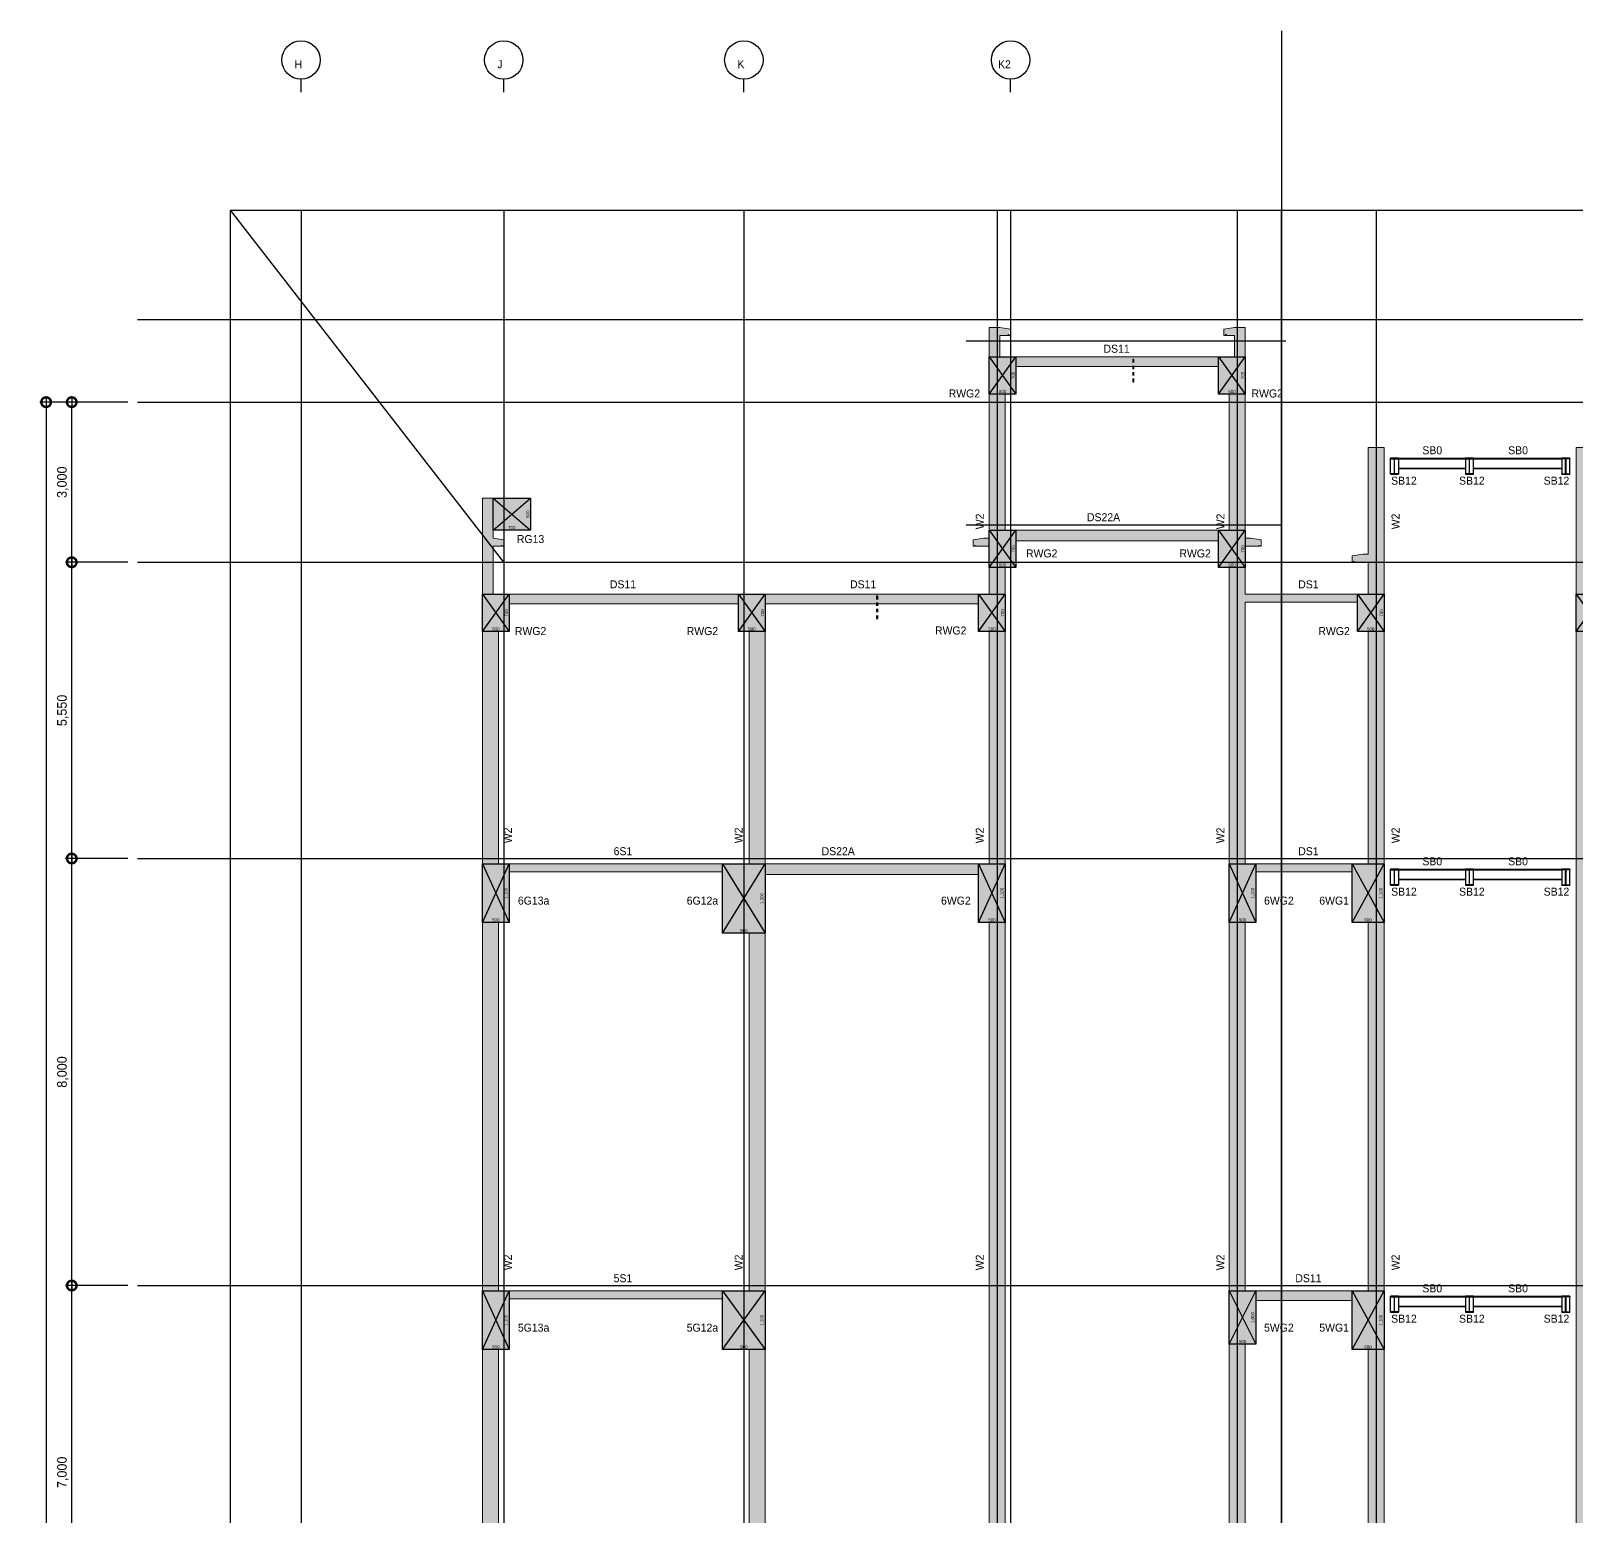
# Model space of a CAD drawing. Header units: millimetres. Extents: x -59434 to 186515, y -46562 to 55873.
# Drawn here: x -5063 to 23900, y 27931 to 55755 of the extents above; entities that cross this region are included whole.
import ezdxf
from ezdxf.enums import TextEntityAlignment as Align

# ---------------------------------------------------------------- set-up
doc = ezdxf.new("R2010")
doc.units = ezdxf.units.MM
doc.header["$LTSCALE"] = 60
doc.linetypes.add('HID', pattern=[2.3, 1.5, -0.8])
doc.linetypes.add('HIDDEN', pattern=[2, 1, -1])
doc.layers.get('Defpoints').update_dxf_attribs({"color": 151})
for name, color, linetype in [('A-CEN', 1, 'Continuous'), ('A-CEN-AXIS', 1, 'Continuous'), ('A-CORE-ELEV', 5, 'Continuous'), ('A-DIM', 7, 'Continuous'), ('A-ETC-5', 5, 'Continuous'), ('S-STEEL', 3, 'Continuous'), ('구조SOLID', 253, 'Continuous')]:
    doc.layers.add(name, color=color, linetype=linetype)
doc.layers.add('A-CON', color=2, linetype='Continuous', lineweight=9)
for name, color, linetype, plot in [('AS-HIDLINE', 205, 'Continuous', False), ('NOPLOT-DIM', 191, 'Continuous', False), ('NOPLOT-부호', 4, 'Continuous', False)]:
    doc.layers.add(name, color=color, linetype=linetype, plot=plot)
doc.styles.add('Gdim', font='')
doc.styles.add('Gtx', font='')
doc.styles.get('Gdim').set_extended_font_data('Dotum')
doc.styles.get('Gtx').set_extended_font_data('Dotum')
doc.dimstyles.new('G-Xdim', dxfattribs={"dimscale": 30, "dimtxt": 2, "dimasz": 1, "dimexe": 1.2, "dimexo": 1.2, "dimgap": 0, "dimtad": 1, "dimdec": 1, "dimdsep": 46, "dimlunit": 6, "dimtxsty": 'Gdim', "dimcen": 1, "dimse1": 1, "dimse2": 1, "dimsd1": 1, "dimsd2": 1, "dimclrd": 1, "dimclre": 1, "dimclrt": 256, "dimadec": 0, "dimazin": 0, "dimtfac": 1, "dimtdec": 1, "dimtix": 1, "dimtmove": 2, "dimatfit": 1, "dimfxl": 2, "dimtolj": 1, "dimlwd": -1, "dimlwe": -1, "dimarcsym": 0})
doc.dimstyles.new('Gdim60', dxfattribs={"dimscale": 60, "dimtxt": 3, "dimasz": 1, "dimexe": 2, "dimexo": 3, "dimgap": 1, "dimtad": 1, "dimdec": 0, "dimdsep": 46, "dimlunit": 6, "dimtxsty": 'Gdim', "dimblk": 'G3-DOT', "dimcen": 2.5, "dimdle": 2, "dimclrd": 1, "dimclre": 1, "dimclrt": 256, "dimazin": 2, "dimtfac": 1, "dimtdec": 0, "dimtix": 1, "dimtmove": 2, "dimatfit": 3, "dimldrblk": 'DOTSMALL', "dimfxl": 2, "dimtolj": 1, "dimtzin": 0, "dimarcsym": 0})

# ---------------------------------------------------------------- blocks, each defined once
blk = doc.blocks.new('G3-DOT')
at = {"layer": 'A-DIM', "color": 1, "linetype": 'ByBlock'}
blk.add_line((1.5, 0), (-1.5, 0), dxfattribs=at)
at = {"layer": 'A-DIM', "color": 1, "linetype": 'ByBlock', "const_width": 3}
blk.add_lwpolyline([(0.375, 0, 1), (-0.375, 0, 1)], format="xyb", close=True, dxfattribs=at)
blk = doc.blocks.new('*D70')
at = {"layer": 'Defpoints', "color": 0, "transparency": 16777216}
for p in [(-3066, 48800), (-3066, 0), (-4778, 0)]:
    blk.add_point(p, dxfattribs=at)
at = {"layer": 'NOPLOT-DIM', "color": 1, "lineweight": -2, "transparency": 16777216}
for p, q in [((-3246, 48800), (-4898, 48800)), ((-4778, 48740), (-4778, 60)), ((-3246, 0), (-4898, 0))]:
    blk.add_line(p, q, dxfattribs=at)
at = {"layer": 'NOPLOT-DIM', "color": 1, "lineweight": -2, "transparency": 16777216, "xscale": 60, "yscale": 60, "zscale": 60}
for p, rotation in [((-4778, 48800), 90), ((-4778, 0), 270)]:
    blk.add_blockref('G3-DOT', p, dxfattribs=dict(at, rotation=rotation))
at = {"layer": 'NOPLOT-DIM', "transparency": 16777216, "insert": (-4945, 24400), "char_height": 180, "attachment_point": 5, "rotation": 90, "style": 'Gdim'}
blk.add_mtext('\\A1;48,800', dxfattribs=at)
blk = doc.blocks.new('_DotSmall')
at = {"color": 0, "linetype": 'ByBlock', "const_width": 0.5}
blk.add_lwpolyline([(-0.0625, 0, 1), (0.0625, 0, 1)], format="xyb", close=True, dxfattribs=at)
blk = doc.blocks.new('*D10')
at = {"layer": 'Defpoints', "color": 0, "transparency": 16777216}
for p in [(-4298, 32250), (-3066, 32250), (-3066, 25250)]:
    blk.add_point(p, dxfattribs=at)
at = {"layer": 'NOPLOT-DIM', "color": 1, "lineweight": -2, "transparency": 16777216}
for p, q in [((-3246, 32250), (-4418, 32250)), ((-4298, 25310), (-4298, 32190)), ((-3246, 25250), (-4418, 25250))]:
    blk.add_line(p, q, dxfattribs=at)
at = {"layer": 'NOPLOT-DIM', "color": 1, "lineweight": -2, "transparency": 16777216, "xscale": 60, "yscale": 60, "zscale": 60}
for p, rotation in [((-4298, 32250), 90), ((-4298, 25250), 270)]:
    blk.add_blockref('G3-DOT', p, dxfattribs=dict(at, rotation=rotation))
at = {"layer": 'NOPLOT-DIM', "transparency": 16777216, "insert": (-4465, 28750), "char_height": 180, "attachment_point": 5, "rotation": 90, "style": 'Gdim'}
blk.add_mtext('\\A1;7,000', dxfattribs=at)
blk = doc.blocks.new('*D11')
at = {"layer": 'Defpoints', "color": 0, "transparency": 16777216}
for p in [(-4298, 40250), (-3066, 40250), (-3066, 32250)]:
    blk.add_point(p, dxfattribs=at)
at = {"layer": 'NOPLOT-DIM', "color": 1, "lineweight": -2, "transparency": 16777216}
for p, q in [((-3246, 40250), (-4418, 40250)), ((-4298, 32310), (-4298, 40190)), ((-3246, 32250), (-4418, 32250))]:
    blk.add_line(p, q, dxfattribs=at)
at = {"layer": 'NOPLOT-DIM', "color": 1, "lineweight": -2, "transparency": 16777216, "xscale": 60, "yscale": 60, "zscale": 60}
for p, rotation in [((-4298, 40250), 90), ((-4298, 32250), 270)]:
    blk.add_blockref('G3-DOT', p, dxfattribs=dict(at, rotation=rotation))
at = {"layer": 'NOPLOT-DIM', "transparency": 16777216, "insert": (-4465, 36250), "char_height": 180, "attachment_point": 5, "rotation": 90, "style": 'Gdim'}
blk.add_mtext('\\A1;8,000', dxfattribs=at)
blk = doc.blocks.new('*D12')
at = {"layer": 'Defpoints', "color": 0, "transparency": 16777216}
for p in [(-4298, 45800), (-3066, 45800), (-3066, 40250)]:
    blk.add_point(p, dxfattribs=at)
at = {"layer": 'NOPLOT-DIM', "color": 1, "lineweight": -2, "transparency": 16777216}
for p, q in [((-3246, 45800), (-4418, 45800)), ((-4298, 40310), (-4298, 45740)), ((-3246, 40250), (-4418, 40250))]:
    blk.add_line(p, q, dxfattribs=at)
at = {"layer": 'NOPLOT-DIM', "color": 1, "lineweight": -2, "transparency": 16777216, "xscale": 60, "yscale": 60, "zscale": 60}
for p, rotation in [((-4298, 45800), 90), ((-4298, 40250), 270)]:
    blk.add_blockref('G3-DOT', p, dxfattribs=dict(at, rotation=rotation))
at = {"layer": 'NOPLOT-DIM', "transparency": 16777216, "insert": (-4465, 43025), "char_height": 180, "attachment_point": 5, "rotation": 90, "style": 'Gdim'}
blk.add_mtext('\\A1;5,550', dxfattribs=at)
blk = doc.blocks.new('*D13')
at = {"layer": 'Defpoints', "color": 0, "transparency": 16777216}
for p in [(-4298, 48800), (-3066, 48800), (-3066, 45800)]:
    blk.add_point(p, dxfattribs=at)
at = {"layer": 'NOPLOT-DIM', "color": 1, "lineweight": -2, "transparency": 16777216}
for p, q in [((-3246, 48800), (-4418, 48800)), ((-4298, 45860), (-4298, 48740)), ((-3246, 45800), (-4418, 45800))]:
    blk.add_line(p, q, dxfattribs=at)
at = {"layer": 'NOPLOT-DIM', "color": 1, "lineweight": -2, "transparency": 16777216, "xscale": 60, "yscale": 60, "zscale": 60}
for p, rotation in [((-4298, 48800), 90), ((-4298, 45800), 270)]:
    blk.add_blockref('G3-DOT', p, dxfattribs=dict(at, rotation=rotation))
at = {"layer": 'NOPLOT-DIM', "transparency": 16777216, "insert": (-4465, 47300), "char_height": 180, "attachment_point": 5, "rotation": 90, "style": 'Gdim'}
blk.add_mtext('\\A1;3,000', dxfattribs=at)
blk = doc.blocks.new('*D94')
at = {"layer": 'Defpoints', "color": 0, "linetype": 'Continuous', "transparency": 16777216}
for p in [(-200, -1100), (300, -1080), (300, -1100)]:
    blk.add_point(p, dxfattribs=at)
at = {"layer": 'AS-HIDLINE', "linetype": 'Continuous', "transparency": 16777216, "insert": (50, -1050), "char_height": 60, "attachment_point": 5, "style": 'Gdim'}
blk.add_mtext('\\A1;500', dxfattribs=at)
blk = doc.blocks.new('*D95')
at = {"layer": 'Defpoints', "color": 0, "linetype": 'Continuous', "transparency": 16777216}
for p in [(300, 0), (280, 0), (300, -1100)]:
    blk.add_point(p, dxfattribs=at)
at = {"layer": 'AS-HIDLINE', "linetype": 'Continuous', "transparency": 16777216, "insert": (244, -550), "char_height": 60, "attachment_point": 5, "rotation": 90, "style": 'Gdim'}
blk.add_mtext('\\A1;1,100', dxfattribs=at)
blk = doc.blocks.new('*D112')
at = {"layer": 'Defpoints', "color": 0, "linetype": 'Continuous', "transparency": 16777216}
for p in [(-500, -1100), (300, -1080), (300, -1100)]:
    blk.add_point(p, dxfattribs=at)
at = {"layer": 'AS-HIDLINE', "linetype": 'Continuous', "transparency": 16777216, "insert": (-100, -1050), "char_height": 60, "attachment_point": 5, "style": 'Gdim'}
blk.add_mtext('\\A1;800', dxfattribs=at)
blk = doc.blocks.new('*D113')
at = {"layer": 'Defpoints', "color": 0, "linetype": 'Continuous', "transparency": 16777216}
for p in [(300, 0), (280, 0), (300, -1100)]:
    blk.add_point(p, dxfattribs=at)
at = {"layer": 'AS-HIDLINE', "linetype": 'Continuous', "transparency": 16777216, "insert": (244, -550), "char_height": 60, "attachment_point": 5, "rotation": 90, "style": 'Gdim'}
blk.add_mtext('\\A1;1,100', dxfattribs=at)
blk = doc.blocks.new('*D106')
at = {"layer": 'Defpoints', "color": 0, "linetype": 'Continuous', "transparency": 16777216}
for p in [(-200, -1000), (300, -980), (300, -1000)]:
    blk.add_point(p, dxfattribs=at)
at = {"layer": 'AS-HIDLINE', "linetype": 'Continuous', "transparency": 16777216, "insert": (50, -950), "char_height": 60, "attachment_point": 5, "style": 'Gdim'}
blk.add_mtext('\\A1;500', dxfattribs=at)
blk = doc.blocks.new('*D107')
at = {"layer": 'Defpoints', "color": 0, "linetype": 'Continuous', "transparency": 16777216}
for p in [(300, 0), (280, 0), (300, -1000)]:
    blk.add_point(p, dxfattribs=at)
at = {"layer": 'AS-HIDLINE', "linetype": 'Continuous', "transparency": 16777216, "insert": (244, -500), "char_height": 60, "attachment_point": 5, "rotation": 90, "style": 'Gdim'}
blk.add_mtext('\\A1;1,000', dxfattribs=at)
blk = doc.blocks.new('*D108')
at = {"layer": 'Defpoints', "color": 0, "linetype": 'Continuous', "transparency": 16777216}
for p in [(-300, -1100), (300, -1080), (300, -1100)]:
    blk.add_point(p, dxfattribs=at)
at = {"layer": 'AS-HIDLINE', "linetype": 'Continuous', "transparency": 16777216, "insert": (0, -1050), "char_height": 60, "attachment_point": 5, "style": 'Gdim'}
blk.add_mtext('\\A1;600', dxfattribs=at)
blk = doc.blocks.new('*D109')
at = {"layer": 'Defpoints', "color": 0, "linetype": 'Continuous', "transparency": 16777216}
for p in [(300, 0), (280, 0), (300, -1100)]:
    blk.add_point(p, dxfattribs=at)
at = {"layer": 'AS-HIDLINE', "linetype": 'Continuous', "transparency": 16777216, "insert": (244, -550), "char_height": 60, "attachment_point": 5, "rotation": 90, "style": 'Gdim'}
blk.add_mtext('\\A1;1,100', dxfattribs=at)
blk = doc.blocks.new('*D114')
at = {"layer": 'Defpoints', "color": 0, "linetype": 'Continuous', "transparency": 16777216}
for p in [(-500, -1300), (300, -1280), (300, -1300)]:
    blk.add_point(p, dxfattribs=at)
at = {"layer": 'AS-HIDLINE', "linetype": 'Continuous', "transparency": 16777216, "insert": (-100, -1250), "char_height": 60, "attachment_point": 5, "style": 'Gdim'}
blk.add_mtext('\\A1;800', dxfattribs=at)
blk = doc.blocks.new('*D115')
at = {"layer": 'Defpoints', "color": 0, "linetype": 'Continuous', "transparency": 16777216}
for p in [(300, 0), (280, 0), (300, -1300)]:
    blk.add_point(p, dxfattribs=at)
at = {"layer": 'AS-HIDLINE', "linetype": 'Continuous', "transparency": 16777216, "insert": (244, -650), "char_height": 60, "attachment_point": 5, "rotation": 90, "style": 'Gdim'}
blk.add_mtext('\\A1;1,300', dxfattribs=at)
blk = doc.blocks.new('*D92')
at = {"layer": 'Defpoints', "color": 0, "linetype": 'Continuous', "transparency": 16777216}
for p in [(-500, -700), (0, -680), (0, -700)]:
    blk.add_point(p, dxfattribs=at)
at = {"layer": 'AS-HIDLINE', "linetype": 'Continuous', "transparency": 16777216, "insert": (-250, -650), "char_height": 60, "attachment_point": 5, "style": 'Gdim'}
blk.add_mtext('\\A1;500', dxfattribs=at)
blk = doc.blocks.new('*D93')
at = {"layer": 'Defpoints', "color": 0, "linetype": 'Continuous', "transparency": 16777216}
for p in [(0, 0), (-20, 0), (0, -700)]:
    blk.add_point(p, dxfattribs=at)
at = {"layer": 'AS-HIDLINE', "linetype": 'Continuous', "transparency": 16777216, "insert": (-50, -350), "char_height": 60, "attachment_point": 5, "rotation": 90, "style": 'Gdim'}
blk.add_mtext('\\A1;700', dxfattribs=at)
blk = doc.blocks.new('*D120')
at = {"layer": 'Defpoints', "color": 0, "linetype": 'Continuous', "transparency": 16777216}
for p in [(-400, -700), (100, -680), (100, -700)]:
    blk.add_point(p, dxfattribs=at)
at = {"layer": 'AS-HIDLINE', "linetype": 'Continuous', "transparency": 16777216, "insert": (-150, -650), "char_height": 60, "attachment_point": 5, "style": 'Gdim'}
blk.add_mtext('\\A1;500', dxfattribs=at)
blk = doc.blocks.new('*D121')
at = {"layer": 'Defpoints', "color": 0, "linetype": 'Continuous', "transparency": 16777216}
for p in [(100, 0), (80, 0), (100, -700)]:
    blk.add_point(p, dxfattribs=at)
at = {"layer": 'AS-HIDLINE', "linetype": 'Continuous', "transparency": 16777216, "insert": (50, -350), "char_height": 60, "attachment_point": 5, "rotation": 90, "style": 'Gdim'}
blk.add_mtext('\\A1;700', dxfattribs=at)
blk = doc.blocks.new('*U49')
blk.add_lwpolyline([(-16.25, 9, 0.41421356), (-3.25, 22), (-3.25, 278, 0.41421356), (-16.25, 291), (-75, 291), (-75, 300), (75, 300), (75, 291), (16.25, 291, 0.41421356), (3.25, 278), (3.25, 22, 0.41421356), (16.25, 9), (75, 9), (75, 0), (-75, 0), (-75, 9)], format="xyb", close=True)
blk = doc.blocks.new('*U47')
blk.add_lwpolyline([(-16.25, 9, 0.41421356), (-3.25, 22), (-3.25, 278, 0.41421356), (-16.25, 291), (-75, 291), (-75, 300), (75, 300), (75, 291), (16.25, 291, 0.41421356), (3.25, 278), (3.25, 22, 0.41421356), (16.25, 9), (75, 9), (75, 0), (-75, 0), (-75, 9)], format="xyb", close=True)
blk = doc.blocks.new('*U51')
blk.add_lwpolyline([(-16.25, 9, 0.41421356), (-3.25, 22), (-3.25, 278, 0.41421356), (-16.25, 291), (-75, 291), (-75, 300), (75, 300), (75, 291), (16.25, 291, 0.41421356), (3.25, 278), (3.25, 22, 0.41421356), (16.25, 9), (75, 9), (75, 0), (-75, 0), (-75, 9)], format="xyb", close=True)
blk = doc.blocks.new('*D90')
at = {"layer": 'Defpoints', "color": 0, "linetype": 'Continuous', "transparency": 16777216}
for p in [(-500, -700), (0, -680), (0, -700)]:
    blk.add_point(p, dxfattribs=at)
at = {"layer": 'AS-HIDLINE', "linetype": 'Continuous', "transparency": 16777216, "insert": (-250, -650), "char_height": 60, "attachment_point": 5, "style": 'Gdim'}
blk.add_mtext('\\A1;500', dxfattribs=at)
blk = doc.blocks.new('*D91')
at = {"layer": 'Defpoints', "color": 0, "linetype": 'Continuous', "transparency": 16777216}
for p in [(0, 0), (-20, 0), (0, -700)]:
    blk.add_point(p, dxfattribs=at)
at = {"layer": 'AS-HIDLINE', "linetype": 'Continuous', "transparency": 16777216, "insert": (-50, -350), "char_height": 60, "attachment_point": 5, "rotation": 90, "style": 'Gdim'}
blk.add_mtext('\\A1;700', dxfattribs=at)
blk = doc.blocks.new('*D130')
at = {"layer": 'Defpoints', "color": 0, "linetype": 'Continuous', "transparency": 16777216}
for p in [(-600, -600), (100, -580), (100, -600)]:
    blk.add_point(p, dxfattribs=at)
at = {"layer": 'AS-HIDLINE', "linetype": 'Continuous', "transparency": 16777216, "insert": (-250, -550), "char_height": 60, "attachment_point": 5, "style": 'Gdim'}
blk.add_mtext('\\A1;700', dxfattribs=at)
blk = doc.blocks.new('*D131')
at = {"layer": 'Defpoints', "color": 0, "linetype": 'Continuous', "transparency": 16777216}
for p in [(100, 0), (80, 0), (100, -600)]:
    blk.add_point(p, dxfattribs=at)
at = {"layer": 'AS-HIDLINE', "linetype": 'Continuous', "transparency": 16777216, "insert": (50, -300), "char_height": 60, "attachment_point": 5, "rotation": 90, "style": 'Gdim'}
blk.add_mtext('\\A1;600', dxfattribs=at)
blk = doc.blocks.new('A$C2416a527')
at = {"layer": 'NOPLOT-DIM', "elevation": 0}
for points in [[(1321, 2213), (1321, 2453, -1), (1321, 3173, -1), (1321, 2453, 0)], [(5121, 2213), (5121, 2453, -1), (5121, 3173, -1), (5121, 2453, 0)], [(9621, 2213), (9621, 2453, -1), (9621, 3173, -1), (9621, 2453, 0)], [(14621, 2213), (14621, 2453, -1), (14621, 3173, -1), (14621, 2453, 0)]]:
    blk.add_lwpolyline(points, format="xyb", dxfattribs=at)
at = {"layer": 'NOPLOT-DIM', "style": 'Gtx'}
for s, p in [('H', (1200, 2659)), ('J', (5000, 2659)), ('K', (9500, 2659, 0)), ('K2', (14386, 2659))]:
    blk.add_text(s, height=150, dxfattribs=at).set_placement(p)
blk = doc.blocks.new('*U52')
at = {"layer": 'AS-HIDLINE', "linetype": 'Continuous'}
for p, q in [((-200, -1100), (300, 0)), ((-200, 0), (300, -1100))]:
    blk.add_line(p, q, dxfattribs=at)
blk.add_lwpolyline([(-200, -1100), (-200, 0), (300, 0), (300, -1100)], close=True, dxfattribs=at)
dim = blk.add_linear_dim(base=(280.13, 0), p1=(300, -1100), p2=(300, 0), angle=90, dimstyle='G-Xdim', override={"dimtxsty": 'Gdim'}, dxfattribs=at)
dim.commit()
dim.dimension.update_dxf_attribs({"geometry": '*D95', "text_midpoint": (244.31, -550)})
dim = blk.add_linear_dim(base=(300, -1080.06), p1=(-200, -1100), p2=(300, -1100), dimstyle='G-Xdim', override={"dimtxsty": 'Gdim'}, dxfattribs=at)
dim.commit()
dim.dimension.update_dxf_attribs({"geometry": '*D94', "text_midpoint": (50, -1050.02)})
blk = doc.blocks.new('*U61')
at = {"layer": 'AS-HIDLINE', "linetype": 'Continuous'}
for p, q in [((-500, -1100), (300, 0)), ((-500, 0), (300, -1100))]:
    blk.add_line(p, q, dxfattribs=at)
blk.add_lwpolyline([(-500, -1100), (-500, 0), (300, 0), (300, -1100)], close=True, dxfattribs=at)
dim = blk.add_linear_dim(base=(280.13, 0), p1=(300, -1100), p2=(300, 0), angle=90, dimstyle='G-Xdim', override={"dimtxsty": 'Gdim'}, dxfattribs=at)
dim.commit()
dim.dimension.update_dxf_attribs({"geometry": '*D113', "text_midpoint": (244.31, -550)})
dim = blk.add_linear_dim(base=(300, -1080.06), p1=(-500, -1100), p2=(300, -1100), dimstyle='G-Xdim', override={"dimtxsty": 'Gdim'}, dxfattribs=at)
dim.commit()
dim.dimension.update_dxf_attribs({"geometry": '*D112', "text_midpoint": (-100, -1050.02)})
blk = doc.blocks.new('*U58')
at = {"layer": 'AS-HIDLINE', "linetype": 'Continuous'}
for p, q in [((-200, -1000), (300, 0)), ((-200, 0), (300, -1000))]:
    blk.add_line(p, q, dxfattribs=at)
blk.add_lwpolyline([(-200, -1000), (-200, 0), (300, 0), (300, -1000)], close=True, dxfattribs=at)
dim = blk.add_linear_dim(base=(280.13, 0), p1=(300, -1000), p2=(300, 0), angle=90, dimstyle='G-Xdim', override={"dimtxsty": 'Gdim'}, dxfattribs=at)
dim.commit()
dim.dimension.update_dxf_attribs({"geometry": '*D107', "text_midpoint": (244.31, -500)})
dim = blk.add_linear_dim(base=(300, -980.06), p1=(-200, -1000), p2=(300, -1000), dimstyle='G-Xdim', override={"dimtxsty": 'Gdim'}, dxfattribs=at)
dim.commit()
dim.dimension.update_dxf_attribs({"geometry": '*D106', "text_midpoint": (50, -950.02)})
blk = doc.blocks.new('*U59')
at = {"layer": 'AS-HIDLINE', "linetype": 'Continuous'}
for p, q in [((-300, -1100), (300, 0)), ((-300, 0), (300, -1100))]:
    blk.add_line(p, q, dxfattribs=at)
blk.add_lwpolyline([(-300, -1100), (-300, 0), (300, 0), (300, -1100)], close=True, dxfattribs=at)
dim = blk.add_linear_dim(base=(280.13, 0), p1=(300, -1100), p2=(300, 0), angle=90, dimstyle='G-Xdim', override={"dimtxsty": 'Gdim'}, dxfattribs=at)
dim.commit()
dim.dimension.update_dxf_attribs({"geometry": '*D109', "text_midpoint": (244.31, -550)})
dim = blk.add_linear_dim(base=(300, -1080.06), p1=(-300, -1100), p2=(300, -1100), dimstyle='G-Xdim', override={"dimtxsty": 'Gdim'}, dxfattribs=at)
dim.commit()
dim.dimension.update_dxf_attribs({"geometry": '*D108', "text_midpoint": (0, -1050.02)})
blk = doc.blocks.new('*U62')
at = {"layer": 'AS-HIDLINE', "linetype": 'Continuous'}
for p, q in [((-500, -1300), (300, 0)), ((-500, 0), (300, -1300))]:
    blk.add_line(p, q, dxfattribs=at)
blk.add_lwpolyline([(-500, -1300), (-500, 0), (300, 0), (300, -1300)], close=True, dxfattribs=at)
dim = blk.add_linear_dim(base=(280.13, 0), p1=(300, -1300), p2=(300, 0), angle=90, dimstyle='G-Xdim', override={"dimtxsty": 'Gdim'}, dxfattribs=at)
dim.commit()
dim.dimension.update_dxf_attribs({"geometry": '*D115', "text_midpoint": (244.31, -650)})
dim = blk.add_linear_dim(base=(300, -1280.06), p1=(-500, -1300), p2=(300, -1300), dimstyle='G-Xdim', override={"dimtxsty": 'Gdim'}, dxfattribs=at)
dim.commit()
dim.dimension.update_dxf_attribs({"geometry": '*D114', "text_midpoint": (-100, -1250.02)})
blk = doc.blocks.new('*U50')
at = {"layer": 'AS-HIDLINE', "linetype": 'Continuous'}
for p, q in [((-500, -700), (0, 0)), ((-500, 0), (0, -700))]:
    blk.add_line(p, q, dxfattribs=at)
blk.add_lwpolyline([(-500, -700), (-500, 0), (0, 0), (0, -700)], close=True, dxfattribs=at)
dim = blk.add_linear_dim(base=(-19.87, 0), p1=(0, -700), p2=(0, 0), angle=90, dimstyle='G-Xdim', override={"dimtxsty": 'Gdim'}, dxfattribs=at)
dim.commit()
dim.dimension.update_dxf_attribs({"geometry": '*D93', "text_midpoint": (-49.91, -350)})
dim = blk.add_linear_dim(base=(0, -680.06), p1=(-500, -700), p2=(0, -700), dimstyle='G-Xdim', override={"dimtxsty": 'Gdim'}, dxfattribs=at)
dim.commit()
dim.dimension.update_dxf_attribs({"geometry": '*D92', "text_midpoint": (-250, -650.02)})
blk = doc.blocks.new('*U65')
at = {"layer": 'AS-HIDLINE', "linetype": 'Continuous'}
for p, q in [((-400, -700), (100, 0)), ((-400, 0), (100, -700))]:
    blk.add_line(p, q, dxfattribs=at)
blk.add_lwpolyline([(-400, -700), (-400, 0), (100, 0), (100, -700)], close=True, dxfattribs=at)
dim = blk.add_linear_dim(base=(80.13, 0), p1=(100, -700), p2=(100, 0), angle=90, dimstyle='G-Xdim', override={"dimtxsty": 'Gdim'}, dxfattribs=at)
dim.commit()
dim.dimension.update_dxf_attribs({"geometry": '*D121', "text_midpoint": (50.09, -350)})
dim = blk.add_linear_dim(base=(100, -680.06), p1=(-400, -700), p2=(100, -700), dimstyle='G-Xdim', override={"dimtxsty": 'Gdim'}, dxfattribs=at)
dim.commit()
dim.dimension.update_dxf_attribs({"geometry": '*D120', "text_midpoint": (-150, -650.02)})
blk = doc.blocks.new('*U48')
at = {"layer": 'AS-HIDLINE', "linetype": 'Continuous'}
for p, q in [((-500, -700), (0, 0)), ((-500, 0), (0, -700))]:
    blk.add_line(p, q, dxfattribs=at)
blk.add_lwpolyline([(-500, -700), (-500, 0), (0, 0), (0, -700)], close=True, dxfattribs=at)
dim = blk.add_linear_dim(base=(-19.87, 0), p1=(0, -700), p2=(0, 0), angle=90, dimstyle='G-Xdim', override={"dimtxsty": 'Gdim'}, dxfattribs=at)
dim.commit()
dim.dimension.update_dxf_attribs({"geometry": '*D91', "text_midpoint": (-49.91, -350)})
dim = blk.add_linear_dim(base=(0, -680.06), p1=(-500, -700), p2=(0, -700), dimstyle='G-Xdim', override={"dimtxsty": 'Gdim'}, dxfattribs=at)
dim.commit()
dim.dimension.update_dxf_attribs({"geometry": '*D90', "text_midpoint": (-250, -650.02)})
blk = doc.blocks.new('*U74')
at = {"layer": 'AS-HIDLINE', "linetype": 'Continuous'}
for p, q in [((-600, -600), (100, 0)), ((-600, 0), (100, -600))]:
    blk.add_line(p, q, dxfattribs=at)
blk.add_lwpolyline([(-600, -600), (-600, 0), (100, 0), (100, -600)], close=True, dxfattribs=at)
dim = blk.add_linear_dim(base=(80.13, 0), p1=(100, -600), p2=(100, 0), angle=90, dimstyle='G-Xdim', override={"dimtxsty": 'Gdim'}, dxfattribs=at)
dim.commit()
dim.dimension.update_dxf_attribs({"geometry": '*D131', "text_midpoint": (50.09, -300)})
dim = blk.add_linear_dim(base=(100, -580.06), p1=(-600, -600), p2=(100, -600), dimstyle='G-Xdim', override={"dimtxsty": 'Gdim'}, dxfattribs=at)
dim.commit()
dim.dimension.update_dxf_attribs({"geometry": '*D130', "text_midpoint": (-250, -550.02)})

msp = doc.modelspace()

# ---------------------------------------------------------------- hatches: boundary and pattern name
at = {"layer": '구조SOLID'}
h = msp.add_hatch(color=256, dxfattribs=at)
h.dxf.hatch_style = 1
h.paths.add_polyline_path([(20300, 47950), (20000, 47950), (20000, 45950), (19900, 45950), (19700, 45920), (19700, 45815), (19745, 45815), (20000, 45800), (20000, 45200), (17700, 45200), (17700, 46100), (17955, 46100), (17955, 46115), (18000, 46220), (17800, 46250), (17700, 46250), (17700, 50200), (17500, 50200), (17300, 50170), (17300, 50065), (17345, 50065), (17500, 50050), (17500, 49650), (13100, 49650), (13100, 50050), (13255, 50050), (13255, 50065), (13300, 50170), (13100, 50200), (12900, 50200), (12900, 46250), (12800, 46250), (12600, 46220), (12600, 46115), (12645, 46115), (12900, 46100), (12900, 45200), (3600, 45200), (3600, 46100), (3755, 46100), (3755, 46115), (3770, 46115), (3770, 46100), (3800, 46100), (3800, 46220), (3600, 46250), (3600, 47000), (3400, 47000), (3400, -2250), (2300, -2250), (2300, -3750), (19100, -3750), (19100, -1650), (25900, -1650), (25900, -550), (32350, -550), (32350, -1650), (35600, -1650), (35600, -1850), (35600, -3350), (46300, -3350), (46300, -1850), (45200, -1850), (45200, 47000), (45000, 47000), (45000, 46250), (44800, 46220), (44800, 46100), (44830, 46100), (44830, 46115), (44845, 46115), (44845, 46100), (45000, 46100), (45000, 45200), (40200, 45200), (40200, 46100), (40455, 46100), (40455, 46115), (40500, 46220), (40300, 46250), (40200, 46250), (40200, 49050), (40000, 49050), (39800, 49020), (39800, 48915), (39845, 48915), (40000, 48900), (40000, 48500), (33900, 48500), (33900, 48900), (34055, 48900), (34055, 48915), (34100, 49020), (33900, 49050), (33700, 49050), (33700, 46250), (33600, 46250), (33400, 46220), (33400, 46115), (33445, 46115), (33700, 46100), (33700, 45200), (24200, 45200), (24200, 45800), (24455, 45800), (24455, 45815), (24500, 45920), (24300, 45950), (24200, 45950), (24200, 47950), (23900, 47950), (23900, 8650), (20300, 8650)])
h.paths.add_polyline_path([(7900, 31050), (8400, 31050), (8400, 25150), (3700, 25150), (3700, 31050), (3900, 31050), (3900, 32000), (7900, 32000)], flags=16)
h.paths.add_polyline_path([(8700, 39950), (12700, 39950), (12700, 39050), (12900, 39050), (12900, -2250), (8700, -2250)], flags=16)
h.paths.add_polyline_path([(3700, 32150), (3700, 39050), (3900, 39050), (3900, 40000), (7900, 40000), (7900, 38850), (8400, 38850), (8400, 32150)], flags=16)
h.paths.add_polyline_path([(13200, 45700), (13400, 45700), (13400, 46200), (17200, 46200), (17200, 45700), (17400, 45700), (17400, -2250), (13200, -2250)], flags=16)
h.paths.add_polyline_path([(7900, 25000), (7900, 24050), (8400, 24050), (8400, 17650), (3700, 17650), (3700, 24050), (3900, 24050), (3900, 25000)], flags=16)
h.paths.add_polyline_path([(3700, 40150), (3700, 44500), (3900, 44500), (3900, 45020), (8200, 45020), (8200, 44500), (8400, 44500), (8400, 40150)], flags=16)
h.paths.add_polyline_path([(8700, 40150), (8700, 45020), (12700, 45020), (12700, 44500), (12900, 44500), (12900, 40150)], flags=16)
h.paths.add_polyline_path([(17700, 31150), (17900, 31150), (17900, 31970), (19700, 31970), (19700, 31050), (20000, 31050), (20000, 25150), (17700, 25150)], flags=16)
h.paths.add_polyline_path([(17700, 32150), (17700, 39050), (17900, 39050), (17900, 40000), (19700, 40000), (19700, 39050), (20000, 39050), (20000, 32150)], flags=16)
h.paths.add_polyline_path([(17900, 24970), (19700, 24970), (19700, 24050), (20000, 24050), (20000, 17650), (17700, 17650), (17700, 24150), (17900, 24150)], flags=16)
h.paths.add_polyline_path([(17700, 40150), (17700, 45050), (19800, 45050), (19800, 44500), (20000, 44500), (20000, 40150)], flags=16)
h.paths.add_polyline_path([(7900, 17500), (7900, 16350), (8400, 16350), (8400, 8650), (3700, 8650), (3700, 16350), (3900, 16350), (3900, 17500)], flags=16)
h.paths.add_polyline_path([(13200, 46400), (13200, 48950), (13400, 48950), (13400, 49470), (17200, 49470), (17200, 48950), (17400, 48950), (17400, 46400)], flags=16)
h.paths.add_polyline_path([(24200, 32150), (24200, 38850), (24900, 38850), (24900, 40000), (33500, 40000), (33500, 39150), (33700, 39150), (33700, 32150)], flags=16)
h.paths.add_polyline_path([(24200, 30850), (24900, 30850), (24900, 32000), (27500, 32000), (27500, 31250), (27800, 31250), (27800, 32000), (30500, 32000), (30500, 31250), (30800, 31250), (30800, 32000), (33500, 32000), (33500, 31150), (33700, 31150), (33700, 25150), (24200, 25150)], flags=16)
h.paths.add_polyline_path([(17900, 17500), (19700, 17500), (19700, 16550), (20000, 16550), (20000, 8650), (17700, 8650), (17700, 16650), (17900, 16650)], flags=16)
h.paths.add_polyline_path([(24200, 23850), (24900, 23850), (24900, 25000), (27500, 25000), (27500, 24250), (27800, 24250), (27800, 25000), (30500, 25000), (30500, 24250), (30800, 24250), (30800, 25000), (33500, 25000), (33500, 24150), (33700, 24150), (33700, 17650), (24200, 17650)], flags=16)
h.paths.add_polyline_path([(24200, 40150), (24200, 44500), (24400, 44500), (24400, 45050), (33500, 45050), (33500, 44500), (33700, 44500), (33700, 40150)], flags=16)
h.paths.add_polyline_path([(24900, 17500), (27500, 17500), (27500, 16750), (27800, 16750), (27800, 17500), (30500, 17500), (30500, 16750), (30800, 16750), (30800, 17500), (33500, 17500), (33500, 16550), (33700, 16550), (33700, 8650), (24200, 8650), (24200, 16350), (24900, 16350)], flags=16)
h.paths.add_polyline_path([(7900, 8500), (7900, 5550), (8400, 5550), (8400, -150), (8100, -150), (8100, -1050), (8400, -1050), (8400, -2250), (3700, -2250), (3700, -1050), (4000, -1050), (4000, -150), (3700, -150), (3700, 5550), (3900, 5550), (3900, 6650), (3700, 6650), (3700, 8500)], flags=16)
h.paths.add_polyline_path([(17900, 8470), (19700, 8470), (19700, 7550), (20000, 7550), (20000, -150), (17700, -150), (17700, 7650), (17900, 7650)], flags=16)
h.paths.add_polyline_path([(34000, 34050), (36800, 34050), (36800, 30450), (34000, 30450)], flags=16)
h.paths.add_polyline_path([(34000, 30300), (36800, 30300), (36800, 26950), (34000, 26950)], flags=16)
h.paths.add_polyline_path([(34000, 34200), (34000, 38050), (36800, 38050), (36800, 34200)], flags=16)
h.paths.add_polyline_path([(20300, 8500), (23900, 8500), (23900, -150), (20300, -150)], flags=16)
h.paths.add_polyline_path([(34000, 26800), (36800, 26800), (36800, 23325), (34000, 23325)], flags=16)
h.paths.add_polyline_path([(34000, 38200), (34000, 41900), (36800, 41900), (36800, 38200)], flags=16)
h.paths.add_polyline_path([(34000, 23175), (36800, 23175), (36800, 19575), (34000, 19575)], flags=16)
h.paths.add_polyline_path([(34000, 42050), (34000, 45500), (36800, 45500), (36800, 42050)], flags=16)
h.paths.add_polyline_path([(24900, 8500), (27500, 8500), (27500, 7750), (27800, 7750), (27800, 8500), (30500, 8500), (30500, 7750), (30800, 7750), (30800, 8500), (33500, 8500), (33500, 7550), (33700, 7550), (33700, -150), (24200, -150), (24200, 7350), (24900, 7350)], flags=16)
h.paths.add_polyline_path([(34000, 19425), (36800, 19425), (36800, 16200), (34000, 16200)], flags=16)
h.paths.add_polyline_path([(37100, 45400), (39900, 45400), (39900, -1850), (40200, -1850), (40200, -1050), (40500, -1050), (40500, -150), (40200, -150), (40200, 7650), (40700, 7650), (40700, 8500), (44700, 8500), (44700, 7650), (44900, 7650), (44900, -150), (44600, -150), (44600, -1050), (44900, -1050), (44900, -1850), (37100, -1850)], flags=16)
h.paths.add_polyline_path([(34000, 45650), (34000, 48350), (36800, 48350), (36800, 45650)], flags=16)
h.paths.add_polyline_path([(34000, 16050), (36800, 16050), (36800, 13200), (34000, 13200)], flags=16)
h.paths.add_polyline_path([(34000, 13050), (36800, 13050), (36800, 10200), (34000, 10200)], flags=16)
h.paths.add_polyline_path([(40200, 31100), (40700, 31100), (40700, 32050), (44700, 32050), (44700, 31100), (44900, 31100), (44900, 25150), (40200, 25150)], flags=16)
h.paths.add_polyline_path([(40200, 32200), (40200, 38900), (40700, 38900), (40700, 40050), (44700, 40050), (44700, 39100), (44900, 39100), (44900, 32200)], flags=16)
h.paths.add_polyline_path([(37100, 45600), (37100, 48350), (39700, 48350), (39900, 48350), (39900, 45600)], flags=16)
h.paths.add_polyline_path([(40200, 24050), (40700, 24050), (40700, 25000), (44700, 25000), (44700, 24050), (44900, 24050), (44900, 17650), (40200, 17650)], flags=16)
h.paths.add_polyline_path([(40200, 40200), (40200, 44500), (40400, 44500), (40400, 45020), (44700, 45020), (44700, 44500), (44900, 44500), (44900, 40200)], flags=16)
h.paths.add_polyline_path([(34000, 10050), (36800, 10050), (36800, 6512.5), (34000, 6512.5)], flags=16)
h.paths.add_polyline_path([(40700, 17500), (44700, 17500), (44700, 16350), (44900, 16350), (44900, 8650), (40200, 8650), (40200, 16350), (40700, 16350)], flags=16)
h.paths.add_polyline_path([(34000, 6362.5), (36800, 6362.5), (36800, 2137.5), (34000, 2137.5)], flags=16)
h.paths.add_polyline_path([(34000, 1987.5), (36800, 1987.5), (36800, -150), (34000, -150)], flags=16)
h = msp.add_hatch(color=256, dxfattribs=at)
h.dxf.hatch_style = 1
h.paths.add_polyline_path([(3600, 47000), (4300, 47000), (4300, 46400), (3600, 46400)])

# ---------------------------------------------------------------- linework, layer by layer
at = {"layer": 'A-CEN'}
for p, q in [((13050, 52396.8), (13050, -11694.5)), ((13300, 52396.8), (13300, -11694.5)), ((17550, 52396.8), (17550, -11694.5)), ((20150, 52396.8), (20150, -11694.5)), ((12470.2, 49950), (18458.1, 49950)), ((12470.2, 46500), (18379.3, 46500))]:
    msp.add_line(p, q, dxfattribs=at)
at = {"layer": 'A-CEN-AXIS'}
for p, q in [((0, 52396.8), (0, -11694.5)), ((3800, 52396.8), (3800, -11694.5)), ((8300, 52396.8), (8300, -11694.5)), ((-3065.7, 50350), (186515.5, 50350)), ((-3065.7, 48800), (186515.5, 48800)), ((-3065.7, 45800), (186515.5, 45800)), ((-3065.7, 40250), (186515.5, 40250)), ((-3065.7, 32250), (186515.5, 32250))]:
    msp.add_line(p, q, dxfattribs=at)
at = {"layer": 'A-CON'}
for p, q in [((12900, 50200), (12900, 46250)), ((12900, 50200), (13100, 50200)), ((13100, 50200), (13300, 50170)), ((13300, 50170), (13300, 50050)), ((17500, 50200), (17300, 50170)), ((17300, 50170), (17300, 50050)), ((17500, 50200), (17700, 50200)), ((17700, 50200), (17700, 46250)), ((13100, 50050), (13100, 49650)), ((13255, 50050), (13100, 50050)), ((13270, 50065), (13255, 50065)), ((13255, 50065), (13255, 50050)), ((13270, 50050), (13270, 50065)), ((13300, 50050), (13270, 50050)), ((17300, 50050), (17330, 50050)), ((17330, 50050), (17330, 50065)), ((17330, 50065), (17345, 50065)), ((17345, 50065), (17345, 50050)), ((17345, 50050), (17500, 50050)), ((17500, 50050), (17500, 49650)), ((13100, 49650), (17500, 49650)), ((13400, 49470), (17200, 49470)), ((13200, 48950), (13200, 46400)), ((17400, 48950, 0), (17400, 46400)), ((20000, 47950), (20000, 45950, 0)), ((20000, 47950), (20300, 47950)), ((20300, 47950), (20300, 8650)), ((23900, 47950), (23900, 8650)), ((24200, 47950), (23900, 47950)), ((3400, 47000), (3400, -2250)), ((3600, 47000), (3400, 47000)), ((3600, 46250), (3600, 46400)), ((13200, 46400, 0), (17400, 46400, 0)), ((3800, 46220), (3600, 46250)), ((3600, 45200), (3600, 46100)), ((3600, 46100), (3755, 46100)), ((3755, 46100), (3755, 46115)), ((3755, 46115), (3770, 46115)), ((3770, 46115), (3770, 46100)), ((3770, 46100), (3800, 46100)), ((3800, 46100), (3800, 46220)), ((12600, 46220), (12800, 46250)), ((12600, 46100), (12600, 46220)), ((12630, 46100), (12600, 46100)), ((12645, 46115), (12630, 46115)), ((12630, 46115), (12630, 46100)), ((12645, 46100), (12645, 46115)), ((12900, 46100), (12645, 46100)), ((12800, 46250), (12900, 46250)), ((12900, 46100), (12900, 45200)), ((13400, 46200, 0), (17200, 46200, 0)), ((17800, 46250), (17700, 46250)), ((17700, 46100), (17700, 45200)), ((17700, 46100), (17955, 46100)), ((18000, 46220), (17800, 46250)), ((17955, 46100), (17955, 46115)), ((17955, 46115), (17970, 46115)), ((17970, 46115), (17970, 46100)), ((17970, 46100), (18000, 46100)), ((18000, 46100), (18000, 46220)), ((19700, 45920, 0), (19900, 45950, 0)), ((19700, 45800, 0), (19700, 45920, 0)), ((19730, 45800, 0), (19700, 45800, 0)), ((19745, 45815, 0), (19730, 45815, 0)), ((19730, 45815, 0), (19730, 45800, 0)), ((19745, 45800, 0), (19745, 45815, 0)), ((20000, 45800, 0), (19745, 45800, 0)), ((19900, 45950, 0), (20000, 45950, 0)), ((20000, 45800, 0), (20000, 45200)), ((13200, 45700), (13200, -2250)), ((17400, 45700), (17400, -2250)), ((12900, 45200), (3600, 45200)), ((17700, 45200), (20000, 45200)), ((8200, 45020), (3900, 45020)), ((3900, 44500), (3900, 45020)), ((8200, 44500, 0), (8200, 45020)), ((8700, 45020), (8700, 40150)), ((12700, 45020), (8700, 45020)), ((12700, 44500, 0), (12700, 45020)), ((17700, 45050), (17700, 40150)), ((17700, 45050), (19800, 45050)), ((19800, 45050), (19800, 44500)), ((3700, 44500), (3700, 40150)), ((3700, 44500), (3900, 44500)), ((8200, 44500, 0), (8400, 44500)), ((8400, 44500), (8400, 40150)), ((12700, 44500, 0), (12900, 44500)), ((12900, 44500), (12900, 40150)), ((19800, 44500), (20000, 44500)), ((20000, 44500), (20000, 40150)), ((3700, 40150), (8400, 40150)), ((3900, 40000), (7900, 40000)), ((3900, 39050), (3900, 40000)), ((7900, 40000), (7900, 38850)), ((8700, 40150), (12900, 40150)), ((17700, 40150), (20000, 40150)), ((17900, 40000), (19700, 40000)), ((17900, 39050), (17900, 40000)), ((19700, 40000), (19700, 39050)), ((8700, 39950), (12700, 39950)), ((8700, 39950), (8700, -2250)), ((3700, 39050), (3900, 39050)), ((3700, 39050), (3700, 32150)), ((7900, 38850), (8400, 38850)), ((8400, 38850), (8400, 32150)), ((12900, 39050), (12900, -2250)), ((17700, 39050), (17900, 39050)), ((17700, 39050), (17700, 32150)), ((19700, 39050), (20000, 39050)), ((20000, 39050), (20000, 32150)), ((3700, 32150), (8400, 32150)), ((17700, 32150), (20000, 32150)), ((3900, 32000), (7900, 32000)), ((3900, 31050), (3900, 32000)), ((7900, 32000), (7900, 31050)), ((17900, 31970), (19700, 31970)), ((17900, 31150), (17900, 31970)), ((19700, 31970), (19700, 31050)), ((3700, 31050), (3900, 31050)), ((3700, 31050), (3700, 25150)), ((7900, 31050), (8400, 31050)), ((8400, 31050), (8400, 25150)), ((17700, 31150), (17900, 31150)), ((17700, 31150), (17700, 25150)), ((19700, 31050), (20000, 31050)), ((20000, 31050), (20000, 25150))]:
    msp.add_line(p, q, dxfattribs=at)
at = {"layer": 'A-CON', "color": 0, "linetype": 'HID'}
msp.add_line((3600, 46400), (3600, 47000), dxfattribs=at)
at = {"layer": 'A-CON', "elevation": 0}
for points in [[(13400, 49470), (13400, 48950), (13200, 48950)], [(3600, 47000), (4300, 47000), (4300, 46400), (3600, 46400)], [(13400, 46200), (13400, 45700), (13200, 45700)], [(17200, 46200), (17200, 45700), (17400, 45700)], [(12700, 39950), (12700, 39050), (12900, 39050)]]:
    msp.add_lwpolyline(points, dxfattribs=at)
at = {"layer": 'A-CON'}
msp.add_lwpolyline([(17200, 49470), (17200, 48950), (17400, 48950)], dxfattribs=at)
at = {"layer": 'A-CORE-ELEV', "color": 5, "linetype": 'HIDDEN'}
for points in [[(15589, 49600), (15589, 49180), (15611, 49180), (15611, 49600)], [(10789, 45165), (10789, 44745), (10811, 44745), (10811, 45165)]]:
    msp.add_lwpolyline(points, close=True, dxfattribs=at)
at = {"layer": 'A-ETC-5'}
for p, q in [((20570, 47750), (21825, 47750)), ((20570, 47741), (21825, 47741)), ((20570, 47565), (21825, 47565)), ((20570, 47556), (21825, 47556)), ((21975, 47750), (23630, 47750)), ((21975, 47741), (23630, 47741)), ((21975, 47565), (23630, 47565)), ((21975, 47556), (23630, 47556)), ((20570, 40050), (21825, 40050)), ((20570, 40041), (21825, 40041)), ((21975, 40050), (23630, 40050)), ((21975, 40041), (23630, 40041)), ((20570, 39865), (21825, 39865)), ((20570, 39856), (21825, 39856)), ((21975, 39865), (23630, 39865)), ((21975, 39856), (23630, 39856)), ((20570, 32050), (21825, 32050)), ((20570, 32041), (21825, 32041)), ((20570, 31865), (21825, 31865)), ((21975, 32050), (23630, 32050)), ((21975, 32041), (23630, 32041)), ((21975, 31865), (23630, 31865)), ((20570, 31856), (21825, 31856)), ((21975, 31856), (23630, 31856))]:
    msp.add_line(p, q, dxfattribs=at)
at = {"layer": 'A-ETC-5', "elevation": 0}
for points in [[(20420, 47750), (20570, 47750), (20570, 47450), (20420, 47450)], [(21825, 47450), (21975, 47450), (21975, 47750), (21825, 47750)], [(23630, 47450), (23780, 47450), (23780, 47750), (23630, 47750)], [(20420, 40050), (20570, 40050), (20570, 39750), (20420, 39750)], [(21825, 39750), (21975, 39750), (21975, 40050), (21825, 40050)], [(23630, 39750), (23780, 39750), (23780, 40050), (23630, 40050)], [(20420, 32050), (20570, 32050), (20570, 31750), (20420, 31750)], [(21825, 31750), (21975, 31750), (21975, 32050), (21825, 32050)], [(23630, 31750), (23780, 31750), (23780, 32050), (23630, 32050)]]:
    msp.add_lwpolyline(points, close=True, dxfattribs=at)
at = {"layer": 'NOPLOT-DIM'}
for p, q in [((18380, 55754.8), (18380, -13476.2)), ((3800, 45800), (-1320.7, 52396.8))]:
    msp.add_line(p, q, dxfattribs=at)
at = {"layer": 'NOPLOT-DIM', "elevation": 0}
for points in [[(26499.3, 52396.8), (26499.3, 15750), (-1320.7, 15750), (-1320.7, 52396.8)], [(46200, -11694.5), (-1320, -11694.5), (-1320, 52396.8), (46200, 52396.8)], [(46199.3, 52396.8), (46199.3, 15750), (18379.3, 15750), (18379.3, 52396.8)]]:
    msp.add_lwpolyline(points, close=True, dxfattribs=at)

# ---------------------------------------------------------------- block references
at = {"layer": 'AS-HIDLINE', "linetype": 'Continuous'}
for name, p in [('*U48', (13400, 49650)), ('*U48', (17700, 49650)), ('*U74', (4200, 47000)), ('*U50', (13400, 46400)), ('*U50', (17700, 46400, 0)), ('*U65', (3800, 45200)), ('*U50', (8700, 45200, 0)), ('*U50', (13200, 45200, 0)), ('*U50', (20300, 45200)), ('*U50', (24400, 45200)), ('*U52', (3600, 40150)), ('*U62', (8400, 40150)), ('*U52', (12900, 40150)), ('*U52', (17600, 40150)), ('*U59', (20000, 40150)), ('*U52', (3600, 32150)), ('*U61', (8400, 32150)), ('*U58', (17600, 32150)), ('*U59', (20000, 32150))]:
    msp.add_blockref(name, p, dxfattribs=at)
at = {"layer": 'NOPLOT-DIM'}
msp.add_blockref('A$C2416a527', (-1320.7, 52396.8), dxfattribs=at)
at = {"layer": 'S-STEEL', "xscale": -1, "rotation": 180}
for name, p in [('*U49', (20495, 47750)), ('*U47', (21900, 47750)), ('*U49', (20495, 40050)), ('*U47', (21900, 40050)), ('*U49', (20495, 32050)), ('*U47', (21900, 32050))]:
    msp.add_blockref(name, p, dxfattribs=at)
at = {"layer": 'S-STEEL', "rotation": 180}
for p in [(23705, 47750), (23705, 40050), (23705, 32050)]:
    msp.add_blockref('*U51', p, dxfattribs=at)

# ---------------------------------------------------------------- texts
at = {"layer": 'NOPLOT-부호', "style": 'Gdim'}
for s, p in [('DS11', (15287.3, 49800.4)), ('RWG2', (12433.8, 48962.7, 0)), ('RWG2', (18109.7, 48962.7, 0)), ('SB0', (21203.8, 47897.9)), ('SB0', (22811.8, 47897.9)), ('SB12', (20673.4, 47328.8)), ('SB12', (21946.4, 47328.8)), ('SB12', (23532, 47328.8)), ('DS22A', (15042.5, 46644)), ('RG13', (4302.6, 46235.1, 0)), ('RWG2', (13884, 45965.8, 0)), ('RWG2', (16758.6, 45965.8, 0)), ('DS11', (6033.9, 45386.8)), ('DS11', (10535.7, 45386.8)), ('DS1', (18882.6, 45386.8)), ('RWG2', (4302.6, 44511.1, 0)), ('RWG2', (7523.7, 44511.1, 0)), ('RWG2', (12178, 44522.1, 0)), ('RWG2', (19363.9, 44511.1, 0)), ('6S1', (6033.9, 40386.8)), ('DS22A', (10068.7, 40386.8)), ('DS1', (18882.6, 40386.8)), ('SB0', (21203.8, 40197.9)), ('SB0', (22811.8, 40197.9)), ('SB12', (20673.4, 39628.8)), ('SB12', (21946.4, 39628.8)), ('SB12', (23532, 39628.8)), ('6G13a', (4359.5, 39461.1, 0)), ('6G12a', (7523.7, 39461.1, 0)), ('6WG2', (12274.4, 39461.1, 0)), ('6WG2', (18329.1, 39461.1, 0)), ('6WG1', (19363.9, 39461.1, 0)), ('5S1', (6033.9, 32386.8)), ('DS11', (18882.6, 32386.8)), ('SB0', (21203.8, 32197.9)), ('SB0', (22811.8, 32197.9)), ('SB12', (20673.4, 31628.8)), ('SB12', (21946.4, 31628.8)), ('SB12', (23532, 31628.8)), ('5G13a', (4359.5, 31461.1)), ('5G12a', (7523.7, 31461.1, 0)), ('5WG2', (18329.1, 31461.1, 0)), ('5WG1', (19363.9, 31461.1, 0))]:
    msp.add_text(s, height=150, dxfattribs=at).set_placement(p, align=Align.MIDDLE)
for p in [(12721.2, 46565), (17231.8, 46565), (20514, 46565), (3875.2, 40683.1), (8201.2, 40683.1), (12721.2, 40683.1), (17231.8, 40683.1), (20514, 40683.1), (3875.2, 32683.1, 0), (8201.2, 32683.1, 0), (12721.2, 32683.1, 0), (17231.8, 32683.1, 0), (20514, 32683.1, 0)]:
    msp.add_text('W2', height=150, rotation=90, dxfattribs=at).set_placement(p, align=Align.MIDDLE)

# ---------------------------------------------------------------- dimensions: what is measured, and where the dimension line sits
at = {"layer": 'NOPLOT-DIM'}
for base, p1, p2, picture, middle in [((-4777.8, 0), (-3065.7, 48800), (-3065.7, 0), '*D70', (-4945.2, 24400)), ((-4297.8, 48800), (-3065.7, 45800), (-3065.7, 48800), '*D13', (-4465.2, 47300)), ((-4297.8, 45800), (-3065.7, 40250), (-3065.7, 45800), '*D12', (-4465.2, 43025)), ((-4297.8, 40250), (-3065.7, 32250), (-3065.7, 40250), '*D11', (-4465.2, 36250)), ((-4297.8, 32250), (-3065.7, 25250), (-3065.7, 32250), '*D10', (-4465.2, 28750))]:
    dim = msp.add_linear_dim(base=base, p1=p1, p2=p2, angle=90, dimstyle='Gdim60', dxfattribs=at)
    dim.commit()
    dim.dimension.update_dxf_attribs({"geometry": picture, "text_midpoint": middle})

doc.saveas('drawing.dxf')
